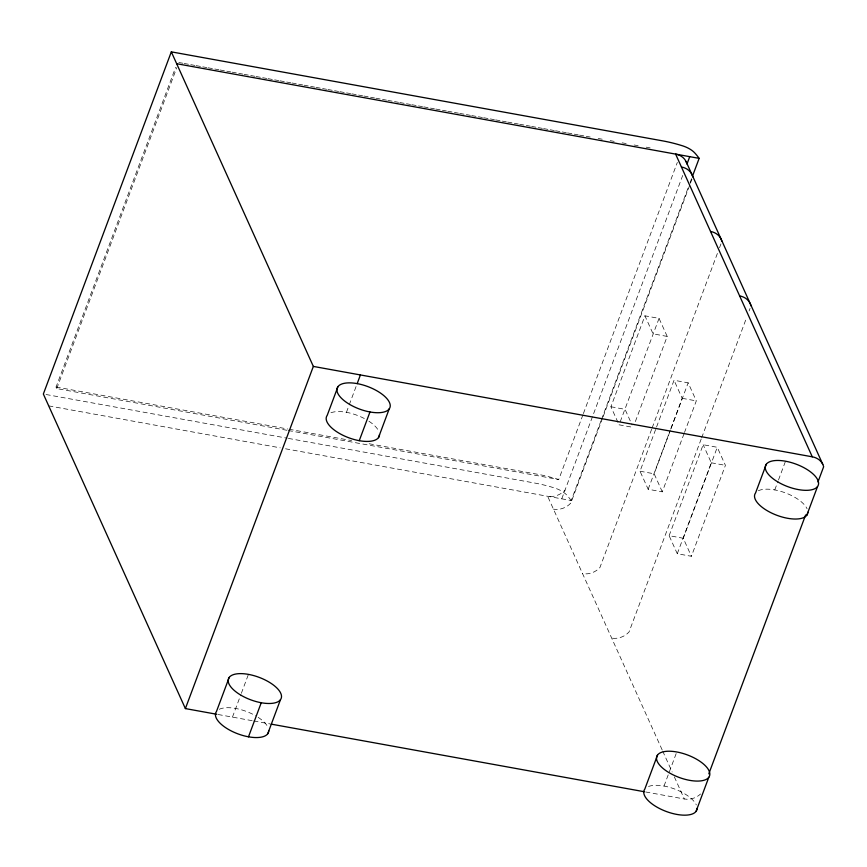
<?xml version="1.0" encoding="UTF-8"?>
<svg xmlns="http://www.w3.org/2000/svg" width="867" height="867" viewBox="0 0 867 867"><rect width="100%" height="100%" fill="white"/><g stroke="black" fill="none" stroke-linecap="round" stroke-linejoin="round"><path stroke-width="0.65" stroke-dasharray="4.33 3.25" d="M286.923 430.281L56.756 388.579L56.062 387.029L175.622 67.344M56.756 388.579L176.792 67.615M232.454 717.117L240.885 694.565M241.351 693.307L248.439 674.374M346.442 412.324L348.772 406.081M349.238 404.835L356.705 384.861M582.917 414.87L558.716 479.57L556.397 478.844A75.841 32.339 20.5 0 0 537.995 474.347L366.253 443.232M583.383 413.602L677.333 162.411M561.762 498.828L682.697 175.459M285.536 448.792L571.18 500.541L600.983 420.831M601.46 419.563L688.235 187.532M690.132 182.46L691.563 178.656M602.63 418.013L570.844 503.023A16.592 13.818 -24.3 0 1 553.471 509.167M603.107 416.745L689.948 184.541M690.425 183.273L692.798 176.933M617.976 422.413L610.921 406.764L644.929 315.816L659.05 318.373L667.2 336.418L634.135 424.852M659.05 318.373L619.071 424.819L633.192 427.377M651.67 429.176L599.942 567.484A16.592 13.818 -24.3 0 1 582.57 573.629M652.147 427.908L717.627 252.806M719.523 247.734L720.954 243.93M684.03 433.728L662.29 491.838L648.169 489.27L640.019 471.225L656.091 428.276M656.557 427.008L674.038 380.266L688.16 382.824L696.309 400.879L684.496 432.46M648.169 489.27L670.375 429.902M670.852 428.634L682.188 398.321L674.038 380.266M662.29 491.838L654.141 473.783L688.16 382.824M701.175 439.081L629.052 631.945A16.592 13.818 -24.3 0 1 611.679 638.09M701.652 437.813L746.736 317.268M749.11 310.928L750.053 308.392M669.129 535.687L703.148 444.728L717.269 447.285L725.419 465.341L691.4 556.289L677.279 553.731L669.129 535.687L683.25 538.244L691.4 556.289M677.279 553.731L711.298 462.783L703.148 444.728M683.25 538.244L717.269 447.285M664.024 786.055L676.303 753.239M774.773 489.92L778.046 481.185M778.512 479.939L785.513 461.211M178.851 62.511L182.839 63.226M184.172 63.475L189.494 64.44M190.827 64.678L194.826 65.404M196.159 65.643L201.48 66.607M202.813 66.846L206.801 67.572M208.134 67.81L213.455 68.775M214.788 69.024L218.787 69.739M220.12 69.989L225.442 70.953M226.775 71.192L230.763 71.918M232.096 72.156L237.428 73.121M238.75 73.359L242.749 74.085M244.082 74.324L249.403 75.288M250.736 75.527L254.735 76.253M256.058 76.502L261.39 77.466M262.723 77.705L266.711 78.431M268.044 78.669L273.365 79.634M274.698 79.872L278.697 80.598M280.03 80.837L285.351 81.801M286.684 82.04L290.673 82.766M292.006 83.004L297.338 83.969M298.66 84.218L302.659 84.933M303.992 85.183L309.313 86.147M310.646 86.386L314.645 87.112M315.967 87.35L321.299 88.315M322.632 88.553L326.621 89.279M327.954 89.518L333.275 90.482M334.608 90.732L338.607 91.447M339.94 91.696L345.261 92.661M346.594 92.899L350.582 93.625M351.915 93.864L357.247 94.828M358.57 95.067L362.569 95.793M363.902 96.031L369.223 96.996M370.556 97.234L374.555 97.96M375.877 98.199L381.209 99.174M382.542 99.412L386.53 100.139M387.863 100.377L393.185 101.341M394.518 101.58L398.517 102.306M399.85 102.544L405.171 103.509M406.504 103.747L410.492 104.474M411.825 104.712L417.146 105.676M418.479 105.926L422.478 106.641M423.811 106.89L429.132 107.855M430.465 108.093L434.454 108.819M435.787 109.058L441.119 110.022M442.452 110.261L446.44 110.987M447.773 111.225L453.094 112.19M454.427 112.439L458.426 113.154M459.748 113.404L465.08 114.368M466.413 114.607L470.402 115.333M471.735 115.571L477.056 116.536M478.389 116.774L482.388 117.5M483.721 117.739L489.042 118.703M490.375 118.942L494.363 119.668M495.696 119.906L501.028 120.881M502.351 121.12L506.35 121.846M507.683 122.084L513.004 123.049M514.337 123.287L518.336 124.014M519.658 124.252L524.99 125.216M526.323 125.455L530.311 126.181M531.644 126.419L536.966 127.384M538.299 127.633L542.298 128.349M543.631 128.598L548.952 129.562M550.285 129.801L554.273 130.527M555.606 130.765L560.938 131.73M562.26 131.968L566.259 132.694M567.592 132.933L572.914 133.897M574.247 134.147L578.246 134.862M579.568 135.111L584.9 136.076M586.233 136.314L590.221 137.04M598.208 138.482L602.207 139.208M610.195 140.649L614.183 141.375M622.17 142.827L626.169 143.554M634.156 144.995L638.145 145.721M646.143 147.162L650.131 147.889M667.2 336.418L653.079 333.86L644.929 315.816M682.188 398.321L696.309 400.879M610.921 406.764L625.042 409.322L632.097 424.971M711.298 462.783L725.419 465.341M640.019 471.225L654.141 473.783M56.062 387.029L287.703 429.002M289.036 429.241L351.612 440.577M288.256 430.52L558.326 479.451M46.016 394.507L287.042 438.171M288.375 438.409L534.744 483.049A75.841 32.339 20.5 0 1 555.465 488.273A15.649 6.676 20.5 0 1 566.769 495.057A75.527 32.198 20.5 0 1 571.18 500.541M48.704 405.875L280.214 447.827M218.072 714.506L252.449 720.737M253.782 720.976L269.778 723.88M645.666 791.972L684.323 798.984A16.592 13.818 -24.3 0 0 700.59 793.977M662.139 749.847L547.641 496.271A16.592 13.818 -24.3 0 0 565.024 490.137M662.691 751.082L672.12 771.955M674.342 776.875L684.323 798.984M758.343 490.755A28.112 11.986 20.5 0 1 785.166 492.792A28.112 11.986 20.5 0 1 807.069 508.788M219.264 709.293A28.112 11.986 20.5 0 1 255.873 715.925M258.182 717.356A28.112 11.986 20.5 0 1 267.513 726.394M330.956 412.746A28.112 11.986 20.5 0 1 365.614 419.216M368.93 421.221A28.112 11.986 20.5 0 1 378.727 431.192M648.538 786.477A28.112 11.986 20.5 0 1 675.274 789.252A28.112 11.986 20.5 0 1 696.32 804.923"/><path stroke-width="1.3" d="M692.505 176.12L699.149 158.368A75.527 32.198 20.5 0 0 694.727 152.895A15.649 6.676 20.5 0 0 683.424 146.1A75.841 32.339 20.5 0 0 662.702 140.877L171.319 51.857L43.35 394.019L185.386 708.588L216.761 714.267M185.386 708.588L313.345 366.416L171.319 51.857M229.213 677.398L216.468 711.482A28.112 11.986 20.5 0 0 238.1 733.937A28.112 11.986 20.5 0 0 268.759 730.838M337.957 386.639L327.217 415.347A28.112 11.986 20.5 0 0 348.848 437.802A28.112 11.986 20.5 0 0 379.508 434.703M378.467 437.651L389.196 408.942A28.112 11.986 20.5 0 1 344.362 400.825A28.112 11.986 20.5 0 1 357.182 383.615L360.412 374.945M248.493 736.809L261.238 702.736M359.241 440.685L369.981 411.977M267.719 733.785L280.464 699.712A28.112 11.986 20.5 0 0 248.439 674.374A28.112 11.986 20.5 0 0 235.618 691.584A28.112 11.986 20.5 0 0 280.464 699.712M689.731 156.667L686.978 164.036A17.871 14.88 -24.3 0 0 675.61 154.109L812.281 456.811A17.871 14.88 -24.3 0 1 823.65 466.749L817.96 481.965M657.554 755.005L644.81 789.078A28.112 11.986 20.5 0 0 666.441 811.545A28.112 11.986 20.5 0 0 697.09 808.434M766.298 464.246L755.558 492.955A28.112 11.986 20.5 0 0 777.19 515.41A28.112 11.986 20.5 0 0 807.838 512.299M708.816 773.808L805.616 514.965M696.049 811.382L708.794 777.309A28.112 11.986 20.5 0 0 676.769 751.971A28.112 11.986 20.5 0 0 663.959 769.181A28.112 11.986 20.5 0 0 708.794 777.309M806.798 515.258L817.538 486.55A28.112 11.986 20.5 0 0 785.513 461.211A28.112 11.986 20.5 0 0 772.692 478.421A28.112 11.986 20.5 0 0 817.538 486.55M176.673 63.714L699.149 158.368M313.345 366.416L812.281 456.811M271.111 724.118L644.333 791.734M686.111 161.63L822.783 464.333M710.539 231.456A17.871 14.88 -24.3 0 1 721.897 241.394M739.638 295.918A17.871 14.88 -24.3 0 1 751.006 305.856M681.429 166.995A17.871 14.88 -24.3 0 1 692.798 176.933M357.182 383.615A28.112 11.986 20.5 0 1 389.196 408.942"/></g></svg>
